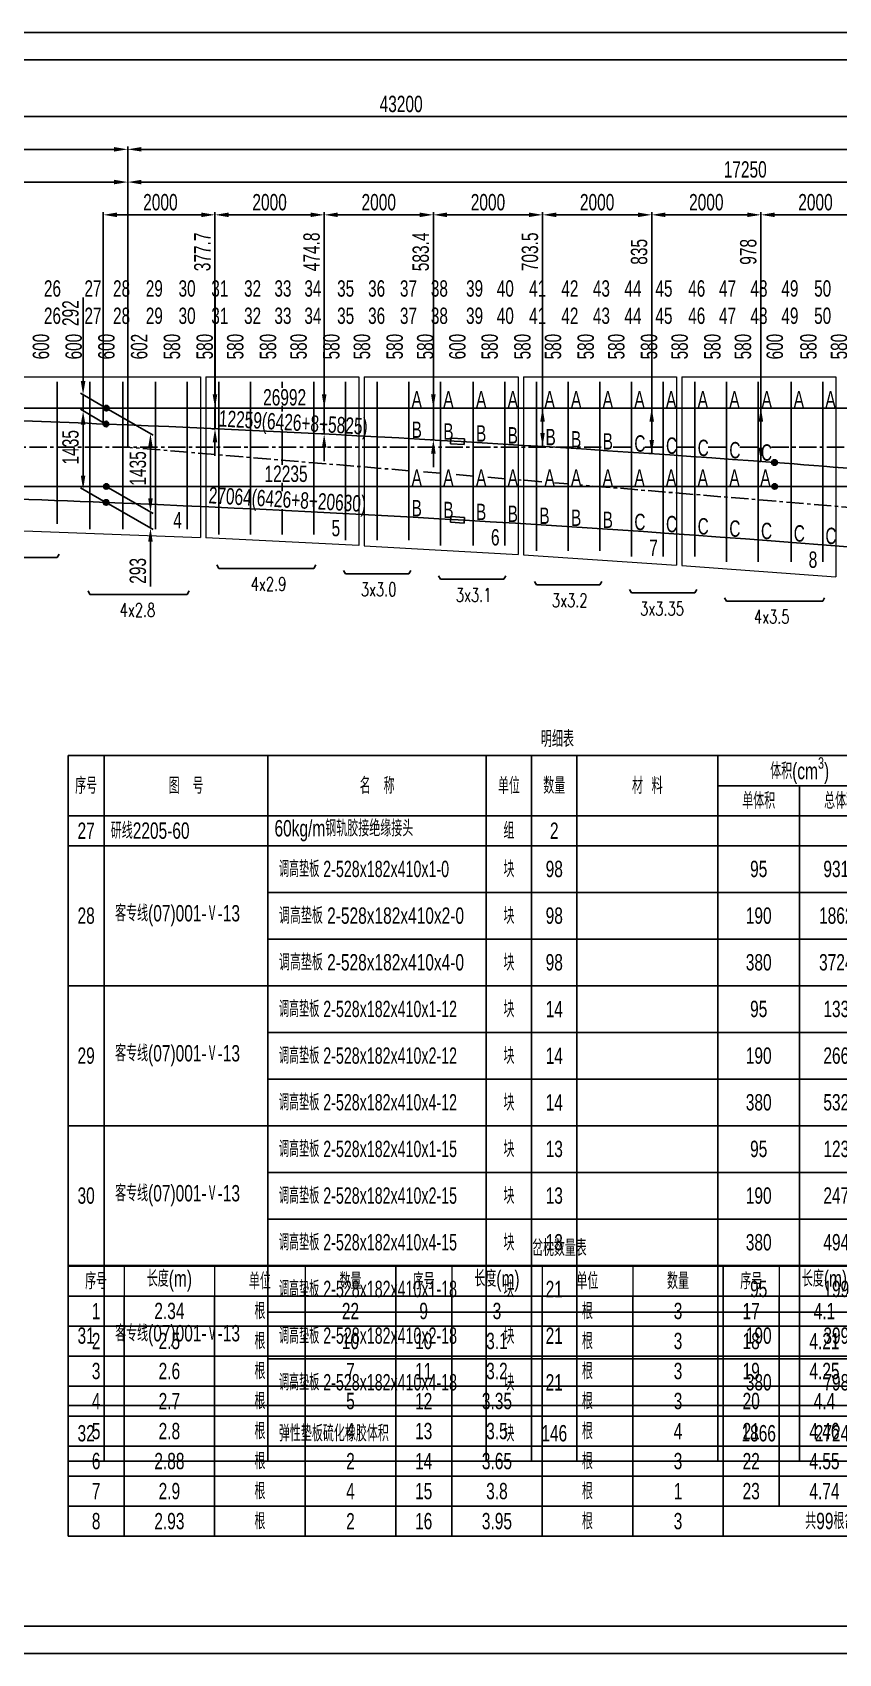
# Model space of a CAD drawing. Extents: x 445306 to 538906, y 61710 to 126616.
# Drawn here: x 467152 to 481919, y 64400 to 94100 of the extents above; entities that cross this region are included whole.
import ezdxf

# ---------------------------------------------------------------- set-up
doc = ezdxf.new("R2010")
doc.units = 0
doc.header["$LTSCALE"] = 10
doc.linetypes.add('CENTER', pattern=[50.8, 31.75, -6.35, 6.35, -6.35])
for name, color, linetype in [('1轮廓实线层', 1, 'Continuous'), ('2细线层', 4, 'Continuous'), ('3中心线层', 3, 'CENTER'), ('用户自定义1', 8, 'Continuous')]:
    doc.layers.add(name, color=color, linetype=linetype)
for name, color, linetype, lineweight in [('3', 3, 'Continuous', 0), ('标注', 1, 'Continuous', 0), ('道床板边界', 7, 'Continuous', 0)]:
    doc.layers.add(name, color=color, linetype=linetype, lineweight=lineweight)
doc.styles.add('HZ', font='SIMPLEX', dxfattribs={"width": 0.7, "bigfont": 'HZ'})
doc.styles.get("Standard").update_dxf_attribs({"font": 'fsdb_e.shx', "width": 0.707, "bigfont": 'hzdx.shx'})
doc.dimstyles.new('1-100', dxfattribs={"dimscale": 100, "dimtxt": 3, "dimasz": 2.5, "dimexe": 0.5, "dimexo": 0, "dimgap": 0.8, "dimtad": 1, "dimdec": 1, "dimdsep": 46, "dimtxsty": 'Standard', "dimcen": 2.5, "dimclrd": 130, "dimclre": 130, "dimclrt": 3, "dimadec": 0, "dimazin": 2, "dimtfac": 0.714286, "dimtdec": 1, "dimtmove": 0, "dimatfit": 3, "dimfxl": 1, "dimtzin": 0, "dimlwd": -1, "dimlwe": -1, "dimarcsym": 0})

# ---------------------------------------------------------------- blocks, each defined once
blk = doc.blocks.new('*T182')
at = {"layer": '2细线层', "color": 1, "linetype": 'ByBlock', "lineweight": -2, "transparency": 16777216}
for p, q in [((0, 0), (18000, 0)), ((0, 0), (0, -12922)), ((18000, 0), (18000, -12922)), ((0, -12922), (18000, -12922))]:
    blk.add_line(p, q, dxfattribs=at)
at = {"layer": '2细线层', "color": 0, "linetype": 'ByBlock', "lineweight": -2, "transparency": 16777216}
for p, q in [((660, 0), (660, -12922)), ((3660, 0), (3660, -12922)), ((7660, 0), (7660, -12922)), ((8490, 0), (8490, -12922)), ((9320, 0), (9320, -12922)), ((11900, 0), (11900, -12922)), ((14900, 0), (14900, -12922)), ((11900, -550), (14900, -550)), ((13400, -550), (13400, -12922)), ((0, -1100), (18000, -1100)), ((0, -1650), (18000, -1650)), ((3660, -2505), (18000, -2505)), ((3660, -3360), (18000, -3360)), ((0, -4214), (18000, -4214)), ((3660, -5069), (18000, -5069)), ((3660, -5924), (18000, -5924)), ((0, -6779), (18000, -6779)), ((3660, -7634), (18000, -7634)), ((3660, -8489), (18000, -8489)), ((0, -9343), (18000, -9343)), ((3660, -10198), (18000, -10198)), ((3660, -11053), (18000, -11053)), ((0, -11908), (18000, -11908))]:
    blk.add_line(p, q, dxfattribs=at)
at = {"layer": '2细线层', "color": 0, "transparency": 16777216, "char_height": 300}
for s, insert, width, attachment_point in [('\\A1;体积(cm{\\H0.7x;\\S3^ ;})', (13400, -275), 2998.8, 5), ('序号', (330, -550), 658.8, 5), ('图   号', (2160, -550), 3000, 5), ('名   称', (5660, -550), 4000, 5), ('单位', (8075, -550), 828.8, 5), ('数量', (8905, -550), 828.8, 5), ('材  料', (10610, -550), 2578.8, 5), ('备注', (16450, -550), 3098.8, 5), ('单体积', (12650, -825), 1498.8, 5), ('总体积', (14150, -825), 1498.8, 5), ('60kg/m钢轨胶接绝缘接头', (3780, -1375), 3760, 4), ('27', (330, -1375), 658.8, 5), ('研线2205-60', (780, -1375), 2760, 4), ('组', (8075, -1375), 828.8, 5), ('2', (8905, -1375), 828.8, 5), ('{\\W0.65;调高垫板 2-528x182x410x1-0}', (3860, -2077), 3600, 4), ('块', (8075, -2077), 828.8, 5), ('98', (8905, -2077), 828.8, 5), ('95', (12650, -2077), 1498.8, 5), ('9310', (14150, -2077), 1498.8, 5), ('备用，(92)', (16450, -2077), 3098.8, 5), ('28', (330, -2932), 658.8, 5), ('客专线(07)001-Ⅴ-13', (860, -2932), 2600, 4), ('调高垫板 2-528x182x410x2-0', (3860, -2932), 3600, 4), ('块', (8075, -2932), 828.8, 5), ('98', (8905, -2932), 828.8, 5), ('190', (12650, -2932), 1498.8, 5), ('18620', (14150, -2932), 1498.8, 5), ('备用，(92)', (16450, -2932), 3098.8, 5), ('调高垫板 2-528x182x410x4-0', (3860, -3787), 3600, 4), ('块', (8075, -3787), 828.8, 5), ('98', (8905, -3787), 828.8, 5), ('380', (12650, -3787), 1498.8, 5), ('37240', (14150, -3787), 1498.8, 5), ('(92)', (16450, -3787), 3098.8, 5), ('{\\W0.65;调高垫板 2-528x182x410x1-12}', (3860, -4642), 3600, 4), ('块', (8075, -4642), 828.8, 5), ('14', (8905, -4642), 828.8, 5), ('95', (12650, -4642), 1498.8, 5), ('1330', (14150, -4642), 1498.8, 5), ('备用', (16450, -4642), 3098.8, 5), ('29', (330, -5497), 658.8, 5), ('客专线(07)001-Ⅴ-13', (860, -5497), 2600, 4), ('{\\W0.65;调高垫板 2-528x182x410x2-12}', (3860, -5497), 3600, 4), ('块', (8075, -5497), 828.8, 5), ('190', (12650, -5497), 1498.8, 5), ('2660', (14150, -5497), 1498.8, 5), ('备用', (16450, -5497), 3098.8, 5), ('14', (8905, -5497), 828.8, 5), ('{\\W0.65;调高垫板 2-528x182x410x4-12}', (3860, -6352), 3600, 4), ('块', (8075, -6352), 828.8, 5), ('14', (8905, -6352), 828.8, 5), ('380', (12650, -6352), 1498.8, 5), ('5320', (14150, -6352), 1498.8, 5), ('{\\W0.65;调高垫板 2-528x182x410x1-15}', (3860, -7206), 3600, 4), ('块', (8075, -7206), 828.8, 5), ('13', (8905, -7206), 828.8, 5), ('95', (12650, -7206), 1498.8, 5), ('1235', (14150, -7206), 1498.8, 5), ('备用', (16450, -7206), 3098.8, 5), ('30', (330, -8061), 658.8, 5), ('客专线(07)001-Ⅴ-13', (860, -8061), 2600, 4), ('{\\W0.65;调高垫板 2-528x182x410x2-15}', (3860, -8061), 3600, 4), ('块', (8075, -8061), 828.8, 5), ('13', (8905, -8061), 828.8, 5), ('190', (12650, -8061), 1498.8, 5), ('2470', (14150, -8061), 1498.8, 5), ('备用', (16450, -8061), 3098.8, 5), ('{\\W0.65;调高垫板 2-528x182x410x4-15}', (3860, -8916), 3600, 4), ('块', (8075, -8916), 828.8, 5), ('13', (8905, -8916), 828.8, 5), ('380', (12650, -8916), 1498.8, 5), ('4940', (14150, -8916), 1498.8, 5), ('{\\W0.65;调高垫板 2-528x182x410x1-18}', (3860, -9771), 3600, 4), ('块', (8075, -9771), 828.8, 5), ('21', (8905, -9771), 828.8, 5), ('95', (12650, -9771), 1498.8, 5), ('1995', (14150, -9771), 1498.8, 5), ('备用', (16450, -9771), 3098.8, 5), ('31', (330, -10626), 658.8, 5), ('客专线(07)001-Ⅴ-13', (860, -10626), 2600, 4), ('{\\W0.65;调高垫板 2-528x182x410x2-18}', (3860, -10626), 3600, 4), ('块', (8075, -10626), 828.8, 5), ('21', (8905, -10626), 828.8, 5), ('190', (12650, -10626), 1498.8, 5), ('3990', (14150, -10626), 1498.8, 5), ('备用', (16450, -10626), 3098.8, 5), ('{\\W0.65;调高垫板 2-528x182x410x4-18}', (3860, -11481), 3600, 4), ('块', (8075, -11481), 828.8, 5), ('21', (8905, -11481), 828.8, 5), ('380', (12650, -11481), 1498.8, 5), ('7980', (14150, -11481), 1498.8, 5), ('\\A1;(140块，体积为261240cm{\\H0.7x;\\S3^ ;})', (16450, -12415), 3099.78, 5), ('32', (330, -12415), 658.8, 5), ('弹性垫板硫化橡胶体积', (3860, -12415), 3600, 4), ('块', (8075, -12415), 828.8, 5), ('146', (8905, -12415), 828.8, 5), ('1866', (12650, -12415), 1498.8, 5), ('272436', (14150, -12415), 1498.8, 5)]:
    blk.add_mtext(s, dxfattribs=dict(at, insert=insert, width=width, attachment_point=attachment_point))
blk = doc.blocks.new('*D39')
at = {"color": 130, "transparency": 16777216}
for p, q in [((319567, 86925), (319101, 87195)), ((319151, 86916), (319151, 85980)), ((319568, 85489), (319101, 85759))]:
    blk.add_line(p, q, dxfattribs=at)
for points in [[(319109, 86916), (319192, 86916), (319151, 87166)], [(319109, 85980), (319192, 85980), (319151, 85730)]]:
    blk.add_solid(points, dxfattribs=at)
at = {"layer": 'Defpoints', "color": 0, "transparency": 16777216}
for p in [(319567, 86925), (319151, 85730), (319568, 85489)]:
    blk.add_point(p, dxfattribs=at)
at = {"color": 3, "transparency": 16777216, "insert": (318921, 86500), "char_height": 300, "attachment_point": 5, "rotation": 90}
blk.add_mtext('1435', dxfattribs=at)
blk = doc.blocks.new('*D40')
at = {"color": 130, "transparency": 16777216}
for p, q in [((319573, 87218), (320435, 86720)), ((320385, 86499), (320385, 85563)), ((319572, 85782), (320435, 85284))]:
    blk.add_line(p, q, dxfattribs=at)
for points in [[(320343, 86499), (320426, 86499), (320385, 86749)], [(320343, 85563), (320426, 85563), (320385, 85313)]]:
    blk.add_solid(points, dxfattribs=at)
at = {"layer": 'Defpoints', "color": 0, "transparency": 16777216}
for p in [(319573, 87218), (319572, 85782), (320385, 85313)]:
    blk.add_point(p, dxfattribs=at)
at = {"color": 3, "transparency": 16777216, "insert": (320155, 86112), "char_height": 300, "attachment_point": 5, "rotation": 90}
blk.add_mtext('1435', dxfattribs=at)
blk = doc.blocks.new('*D41')
at = {"color": 130, "transparency": 16777216}
for p, q in [((319572, 85782), (320435, 85284)), ((320385, 85563), (320385, 85813)), ((319572, 85489), (320435, 84991)), ((320385, 85313), (320385, 85020)), ((320385, 84770), (320385, 83951))]:
    blk.add_line(p, q, dxfattribs=at)
for points in [[(320343, 85563), (320426, 85563), (320385, 85313)], [(320343, 84770), (320426, 84770), (320385, 85020)]]:
    blk.add_solid(points, dxfattribs=at)
at = {"layer": 'Defpoints', "color": 0, "transparency": 16777216}
for p in [(319572, 85782), (319572, 85489), (320385, 85020)]:
    blk.add_point(p, dxfattribs=at)
at = {"color": 3, "transparency": 16777216, "insert": (320155, 84235), "char_height": 300, "attachment_point": 5, "rotation": 90}
blk.add_mtext('293', dxfattribs=at)
blk = doc.blocks.new('焊接接头')
h = blk.add_hatch()
h.set_pattern_fill('ANGLE', color=256)
h.set_pattern_definition([(0, (-4248.9575, -22817.5), (0, 6.985), [5.08, -1.905]), (90, (-4248.9575, -22817.5), (-6.985, 4e-16), [5.08, -1.905])])
h.paths.add_polyline_path([(50, 0, 1), (-50, 0, 1)])
at = {"layer": '2细线层'}
h = blk.add_hatch(color=256, dxfattribs=at)
h.dxf.hatch_style = 1
h.paths.add_polyline_path([(50, 0, 1), (-50, 0, 1)])
at = {"layer": '2细线层', "ltscale": 10}
blk.add_circle((0, 0), 50, dxfattribs=at)
blk = doc.blocks.new('5m道岔板')
at = {"layer": '道床板边界'}
for p, q in [((13250, 570), (17922, 570)), ((17922, 570), (17922, -2373)), ((18022, 570), (20822, 570)), ((18022, 570), (18022, -2377)), ((20822, 570), (20822, -2516)), ((20922, 570), (20922, -2521)), ((20922, 570), (23742, 570)), ((23742, 570), (23742, -2684)), ((23842, 570), (23842, -2691)), ((23842, 570), (26642, 570)), ((26642, 570), (26642, -2876)), ((26742, 570), (29562, 570)), ((26742, 570), (26742, -2883)), ((29562, 570), (29562, -3094)), ((13250, -2193), (17922, -2373)), ((20822, -2516), (18022, -2377)), ((20922, -2521), (23742, -2684)), ((23842, -2691), (26642, -2876)), ((26742, -2883), (29562, -3094))]:
    blk.add_line(p, q, dxfattribs=at)
blk = doc.blocks.new('*D71')
at = {"layer": '2细线层', "color": 130, "ltscale": 10, "transparency": 16777216}
for p, q in [((319521, 89393), (319521, 90808)), ((319771, 90758), (321317, 90758)), ((321567, 90758), (321567, 90808))]:
    blk.add_line(p, q, dxfattribs=at)
for points in [[(319771, 90800), (319771, 90717), (319521, 90758)], [(321317, 90800), (321317, 90717), (321567, 90758)]]:
    blk.add_solid(points, dxfattribs=at)
at = {"layer": 'Defpoints', "color": 0, "ltscale": 10, "transparency": 16777216}
for p in [(321567, 90758), (321567, 90758), (319521, 89393)]:
    blk.add_point(p, dxfattribs=at)
at = {"layer": '2细线层', "color": 3, "ltscale": 10, "transparency": 16777216, "insert": (320567, 90988), "char_height": 300, "attachment_point": 5}
blk.add_mtext('2000', dxfattribs=at)
blk = doc.blocks.new('*D72')
at = {"layer": '2细线层', "color": 130, "ltscale": 10, "transparency": 16777216}
for p, q in [((321567, 89141), (321567, 90808)), ((321817, 90758), (323317, 90758)), ((323567, 89678), (323567, 90808))]:
    blk.add_line(p, q, dxfattribs=at)
for points in [[(321817, 90800), (321817, 90717), (321567, 90758)], [(323317, 90800), (323317, 90717), (323567, 90758)]]:
    blk.add_solid(points, dxfattribs=at)
at = {"layer": 'Defpoints', "color": 0, "ltscale": 10, "transparency": 16777216}
for p in [(323567, 90758), (323567, 89678), (321567, 89141)]:
    blk.add_point(p, dxfattribs=at)
at = {"layer": '2细线层', "color": 3, "ltscale": 10, "transparency": 16777216, "insert": (322567, 90988), "char_height": 300, "attachment_point": 5}
blk.add_mtext('2000', dxfattribs=at)
blk = doc.blocks.new('*D73')
at = {"layer": '2细线层', "color": 130, "ltscale": 10, "transparency": 16777216}
for p, q in [((323567, 89141), (323567, 90808)), ((323817, 90758), (325317, 90758)), ((325567, 89682), (325567, 90808))]:
    blk.add_line(p, q, dxfattribs=at)
for points in [[(323817, 90800), (323817, 90717), (323567, 90758)], [(325317, 90800), (325317, 90717), (325567, 90758)]]:
    blk.add_solid(points, dxfattribs=at)
at = {"layer": 'Defpoints', "color": 0, "ltscale": 10, "transparency": 16777216}
for p in [(325567, 90758), (325567, 89682), (323567, 89141)]:
    blk.add_point(p, dxfattribs=at)
at = {"layer": '2细线层', "color": 3, "ltscale": 10, "transparency": 16777216, "insert": (324567, 90988), "char_height": 300, "attachment_point": 5}
blk.add_mtext('2000', dxfattribs=at)
blk = doc.blocks.new('*D74')
at = {"layer": '2细线层', "color": 130, "ltscale": 10, "transparency": 16777216}
for p, q in [((325567, 89141), (325567, 90808)), ((325817, 90758), (327317, 90758)), ((327567, 89678), (327567, 90808))]:
    blk.add_line(p, q, dxfattribs=at)
for points in [[(325817, 90800), (325817, 90717), (325567, 90758)], [(327317, 90800), (327317, 90717), (327567, 90758)]]:
    blk.add_solid(points, dxfattribs=at)
at = {"layer": 'Defpoints', "color": 0, "ltscale": 10, "transparency": 16777216}
for p in [(327567, 90758), (327567, 89678), (325567, 89141)]:
    blk.add_point(p, dxfattribs=at)
at = {"layer": '2细线层', "color": 3, "ltscale": 10, "transparency": 16777216, "insert": (326567, 90988), "char_height": 300, "attachment_point": 5}
blk.add_mtext('2000', dxfattribs=at)
blk = doc.blocks.new('*D79')
at = {"layer": '2细线层', "color": 130, "ltscale": 10, "transparency": 16777216}
for p, q in [((319969, 86500), (319969, 91408)), ((320219, 91358), (336969, 91358)), ((337219, 85783), (337219, 91408))]:
    blk.add_line(p, q, dxfattribs=at)
for points in [[(320219, 91400), (320219, 91317), (319969, 91358)], [(336969, 91400), (336969, 91317), (337219, 91358)]]:
    blk.add_solid(points, dxfattribs=at)
at = {"layer": 'Defpoints', "color": 0, "ltscale": 10, "transparency": 16777216}
for p in [(337219, 91358), (319969, 86500), (337219, 85783)]:
    blk.add_point(p, dxfattribs=at)
at = {"layer": '2细线层', "color": 3, "ltscale": 10, "transparency": 16777216, "insert": (331280, 91588), "char_height": 300, "attachment_point": 5}
blk.add_mtext('17250', dxfattribs=at)
blk = doc.blocks.new('*D81')
at = {"layer": '2细线层', "color": 130, "ltscale": 10, "transparency": 16777216}
for p, q in [((303377, 87218), (303377, 92608)), ((303627, 92558), (346327, 92558)), ((346577, 87218), (346577, 92608))]:
    blk.add_line(p, q, dxfattribs=at)
for points in [[(303627, 92600), (303627, 92517), (303377, 92558)], [(346327, 92600), (346327, 92517), (346577, 92558)]]:
    blk.add_solid(points, dxfattribs=at)
at = {"layer": 'Defpoints', "color": 0, "ltscale": 10, "transparency": 16777216}
for p in [(346577, 92558), (303377, 87218), (346577, 87218)]:
    blk.add_point(p, dxfattribs=at)
at = {"layer": '2细线层', "color": 3, "ltscale": 10, "transparency": 16777216, "insert": (324977, 92788), "char_height": 300, "attachment_point": 5}
blk.add_mtext('43200', dxfattribs=at)
blk = doc.blocks.new('*D82')
at = {"color": 130, "transparency": 16777216}
for p, q in [((303377, 87218), (303377, 92008)), ((303627, 91958), (319719, 91958)), ((319969, 86500), (319969, 92008))]:
    blk.add_line(p, q, dxfattribs=at)
for points in [[(303627, 92000), (303627, 91917), (303377, 91958)], [(319719, 92000), (319719, 91917), (319969, 91958)]]:
    blk.add_solid(points, dxfattribs=at)
at = {"layer": 'Defpoints', "color": 0, "transparency": 16777216}
for p in [(319969, 91958), (303377, 87218), (319969, 86500)]:
    blk.add_point(p, dxfattribs=at)
at = {"color": 3, "transparency": 16777216, "insert": (314359, 92188), "char_height": 300, "attachment_point": 5}
blk.add_mtext('16592', dxfattribs=at)
blk = doc.blocks.new('*D83')
at = {"color": 130, "transparency": 16777216}
for p, q in [((319969, 86500), (319969, 92008)), ((320219, 91958), (346327, 91958)), ((346577, 87218), (346577, 92008))]:
    blk.add_line(p, q, dxfattribs=at)
for points in [[(320219, 92000), (320219, 91917), (319969, 91958)], [(346327, 92000), (346327, 91917), (346577, 91958)]]:
    blk.add_solid(points, dxfattribs=at)
at = {"layer": 'Defpoints', "color": 0, "transparency": 16777216}
for p in [(346577, 91958), (346577, 87218), (319969, 86500)]:
    blk.add_point(p, dxfattribs=at)
at = {"color": 3, "transparency": 16777216, "insert": (335959, 92188), "char_height": 300, "attachment_point": 5}
blk.add_mtext('26608', dxfattribs=at)
blk = doc.blocks.new('*D84')
at = {"color": 130, "transparency": 16777216}
for p, q in [((305932, 87218), (305932, 91408)), ((306182, 91358), (319719, 91358)), ((319969, 86500), (319969, 91408))]:
    blk.add_line(p, q, dxfattribs=at)
for points in [[(306182, 91400), (306182, 91317), (305932, 91358)], [(319719, 91400), (319719, 91317), (319969, 91358)]]:
    blk.add_solid(points, dxfattribs=at)
at = {"layer": 'Defpoints', "color": 0, "transparency": 16777216}
for p in [(319969, 91358), (305932, 87218), (319969, 86500)]:
    blk.add_point(p, dxfattribs=at)
at = {"color": 3, "transparency": 16777216, "insert": (315635, 91588), "char_height": 300, "attachment_point": 5}
blk.add_mtext('14037', dxfattribs=at)
blk = doc.blocks.new('*D88')
at = {"color": 130, "transparency": 16777216}
for p, q in [((319151, 87711), (319151, 89242)), ((319573, 87218), (319101, 87490)), ((319151, 87166), (319151, 87461)), ((319567, 86925), (319101, 87195)), ((319151, 86916), (319151, 86666))]:
    blk.add_line(p, q, dxfattribs=at)
for points in [[(319109, 87711), (319192, 87711), (319151, 87461)], [(319109, 86916), (319192, 86916), (319151, 87166)]]:
    blk.add_solid(points, dxfattribs=at)
at = {"layer": 'Defpoints', "color": 0, "transparency": 16777216}
for p in [(319151, 87166), (319573, 87218), (319567, 86925)]:
    blk.add_point(p, dxfattribs=at)
at = {"color": 3, "transparency": 16777216, "insert": (318921, 88957), "char_height": 300, "attachment_point": 5, "rotation": 90}
blk.add_mtext('292', dxfattribs=at)
blk = doc.blocks.new('*D90')
at = {"layer": '2细线层', "color": 130, "transparency": 16777216}
for p, q in [((327567, 89678), (327567, 90808)), ((327817, 90758), (329317, 90758)), ((329567, 89565), (329567, 90808))]:
    blk.add_line(p, q, dxfattribs=at)
for points in [[(327817, 90800), (327817, 90717), (327567, 90758)], [(329317, 90800), (329317, 90717), (329567, 90758)]]:
    blk.add_solid(points, dxfattribs=at)
at = {"layer": 'Defpoints', "color": 0, "transparency": 16777216}
for p in [(329567, 90758), (327567, 89678), (329567, 89565)]:
    blk.add_point(p, dxfattribs=at)
at = {"layer": '2细线层', "color": 3, "transparency": 16777216, "insert": (328567, 90988), "char_height": 300, "attachment_point": 5}
blk.add_mtext('2000', dxfattribs=at)
blk = doc.blocks.new('*D91')
at = {"layer": '2细线层', "color": 130, "transparency": 16777216}
for p, q in [((329567, 89565), (329567, 90808)), ((329817, 90758), (331317, 90758)), ((331567, 89565), (331567, 90808))]:
    blk.add_line(p, q, dxfattribs=at)
for points in [[(329817, 90800), (329817, 90717), (329567, 90758)], [(331317, 90800), (331317, 90717), (331567, 90758)]]:
    blk.add_solid(points, dxfattribs=at)
at = {"layer": 'Defpoints', "color": 0, "transparency": 16777216}
for p in [(331567, 90758), (329567, 89565), (331567, 89565)]:
    blk.add_point(p, dxfattribs=at)
at = {"layer": '2细线层', "color": 3, "transparency": 16777216, "insert": (330567, 90988), "char_height": 300, "attachment_point": 5}
blk.add_mtext('2000', dxfattribs=at)
blk = doc.blocks.new('*D92')
at = {"layer": '2细线层', "color": 130, "transparency": 16777216}
for p, q in [((331567, 89565), (331567, 90808)), ((331817, 90758), (333317, 90758)), ((333567, 89476), (333567, 90808))]:
    blk.add_line(p, q, dxfattribs=at)
for points in [[(331817, 90800), (331817, 90717), (331567, 90758)], [(333317, 90800), (333317, 90717), (333567, 90758)]]:
    blk.add_solid(points, dxfattribs=at)
at = {"layer": 'Defpoints', "color": 0, "transparency": 16777216}
for p in [(333567, 90758), (331567, 89565), (333567, 89476)]:
    blk.add_point(p, dxfattribs=at)
at = {"layer": '2细线层', "color": 3, "transparency": 16777216, "insert": (332567, 90988), "char_height": 300, "attachment_point": 5}
blk.add_mtext('2000', dxfattribs=at)
blk = doc.blocks.new('*D95')
at = {"layer": '2细线层', "color": 130, "ltscale": 10, "transparency": 16777216}
for p, q in [((321567, 87468), (321567, 90478)), ((321567, 87218), (321517, 87218)), ((321567, 86840), (321567, 87218)), ((321567, 86840), (321517, 86840)), ((321567, 86590), (321567, 86340))]:
    blk.add_line(p, q, dxfattribs=at)
for points in [[(321525, 87468), (321609, 87468), (321567, 87218)], [(321525, 86590), (321609, 86590), (321567, 86840)]]:
    blk.add_solid(points, dxfattribs=at)
at = {"layer": 'Defpoints', "color": 0, "ltscale": 10, "transparency": 16777216}
for p in [(321567, 87218), (321567, 87218), (321567, 86840)]:
    blk.add_point(p, dxfattribs=at)
at = {"layer": '2细线层', "color": 3, "ltscale": 10, "transparency": 16777216, "insert": (321337, 90080), "char_height": 300, "attachment_point": 5, "rotation": 90}
blk.add_mtext('377.7', dxfattribs=at)
blk = doc.blocks.new('*D96')
at = {"layer": '2细线层', "color": 130, "ltscale": 10, "transparency": 16777216}
for p, q in [((323567, 87468), (323567, 90478)), ((323567, 87218), (323517, 87218)), ((323567, 86743), (323567, 87218)), ((323567, 86743), (323517, 86743)), ((323567, 86493), (323567, 86243))]:
    blk.add_line(p, q, dxfattribs=at)
for points in [[(323525, 87468), (323609, 87468), (323567, 87218)], [(323525, 86493), (323609, 86493), (323567, 86743)]]:
    blk.add_solid(points, dxfattribs=at)
at = {"layer": 'Defpoints', "color": 0, "ltscale": 10, "transparency": 16777216}
for p in [(323567, 87218), (323567, 87218), (323567, 86743)]:
    blk.add_point(p, dxfattribs=at)
at = {"layer": '2细线层', "color": 3, "ltscale": 10, "transparency": 16777216, "insert": (323337, 90080), "char_height": 300, "attachment_point": 5, "rotation": 90}
blk.add_mtext('474.8', dxfattribs=at)
blk = doc.blocks.new('*D97')
at = {"layer": '2细线层', "color": 130, "ltscale": 10, "transparency": 16777216}
for p, q in [((327567, 87218), (327567, 90478)), ((327567, 87218), (327517, 87218)), ((327567, 86764), (327567, 86968)), ((327567, 86514), (327517, 86514))]:
    blk.add_line(p, q, dxfattribs=at)
for points in [[(327525, 86968), (327609, 86968), (327567, 87218)], [(327525, 86764), (327609, 86764), (327567, 86514)]]:
    blk.add_solid(points, dxfattribs=at)
at = {"layer": 'Defpoints', "color": 0, "ltscale": 10, "transparency": 16777216}
for p in [(327567, 87218), (327567, 87218), (327567, 86514)]:
    blk.add_point(p, dxfattribs=at)
at = {"layer": '2细线层', "color": 3, "ltscale": 10, "transparency": 16777216, "insert": (327337, 90080), "char_height": 300, "attachment_point": 5, "rotation": 90}
blk.add_mtext('703.5', dxfattribs=at)
blk = doc.blocks.new('*D98')
at = {"layer": '2细线层', "color": 130, "ltscale": 10, "transparency": 16777216}
for p, q in [((329567, 87218), (329567, 90365)), ((329567, 87218), (329517, 87218)), ((329567, 86633), (329567, 86968)), ((329567, 86383), (329517, 86383))]:
    blk.add_line(p, q, dxfattribs=at)
for points in [[(329525, 86968), (329609, 86968), (329567, 87218)], [(329525, 86633), (329609, 86633), (329567, 86383)]]:
    blk.add_solid(points, dxfattribs=at)
at = {"layer": 'Defpoints', "color": 0, "ltscale": 10, "transparency": 16777216}
for p in [(329567, 87218), (329567, 87218), (329567, 86383)]:
    blk.add_point(p, dxfattribs=at)
at = {"layer": '2细线层', "color": 3, "ltscale": 10, "transparency": 16777216, "insert": (329337, 90080), "char_height": 300, "attachment_point": 5, "rotation": 90}
blk.add_mtext('835', dxfattribs=at)
blk = doc.blocks.new('*D99')
at = {"layer": '2细线层', "color": 130, "ltscale": 10, "transparency": 16777216}
for p, q in [((331567, 87217), (331567, 90365)), ((331567, 87217), (331517, 87217)), ((331567, 86490), (331567, 86967)), ((331567, 86240), (331517, 86240))]:
    blk.add_line(p, q, dxfattribs=at)
for points in [[(331525, 86967), (331609, 86967), (331567, 87217)], [(331525, 86490), (331609, 86490), (331567, 86240)]]:
    blk.add_solid(points, dxfattribs=at)
at = {"layer": 'Defpoints', "color": 0, "ltscale": 10, "transparency": 16777216}
for p in [(331567, 87217), (331567, 87217), (331567, 86240)]:
    blk.add_point(p, dxfattribs=at)
at = {"layer": '2细线层', "color": 3, "ltscale": 10, "transparency": 16777216, "insert": (331337, 90080), "char_height": 300, "attachment_point": 5, "rotation": 90}
blk.add_mtext('978', dxfattribs=at)
blk = doc.blocks.new('*D102')
at = {"layer": '2细线层', "color": 130, "ltscale": 10, "transparency": 16777216}
for p, q in [((325567, 87468), (325567, 90482)), ((325567, 87218), (325517, 87218)), ((325567, 86634), (325567, 87218)), ((325567, 86634), (325517, 86634)), ((325567, 86384), (325567, 86134))]:
    blk.add_line(p, q, dxfattribs=at)
for points in [[(325525, 87468), (325609, 87468), (325567, 87218)], [(325525, 86384), (325609, 86384), (325567, 86634)]]:
    blk.add_solid(points, dxfattribs=at)
at = {"layer": 'Defpoints', "color": 0, "ltscale": 10, "transparency": 16777216}
for p in [(325567, 87218), (325567, 87218), (325567, 86634)]:
    blk.add_point(p, dxfattribs=at)
at = {"layer": '2细线层', "color": 3, "ltscale": 10, "transparency": 16777216, "insert": (325337, 90080), "char_height": 300, "attachment_point": 5, "rotation": 90, "bg_fill": 3, "box_fill_scale": 1.1, "bg_fill_color": 9, "bg_fill_true_color": 13158600, "bg_fill_transparency": 0}
blk.add_mtext('583.4', dxfattribs=at)
blk = doc.blocks.new('*T187')
at = {"color": 1, "linetype": 'ByBlock', "lineweight": -2, "transparency": 16777216}
for p, q in [((0, 0), (6000, 0)), ((0, 0), (0, -4950)), ((6000, 0), (6000, -4950)), ((0, -4950), (6000, -4950))]:
    blk.add_line(p, q, dxfattribs=at)
at = {"color": 0, "linetype": 'ByBlock', "lineweight": -2, "transparency": 16777216}
for p, q in [((0, -550), (6000, -550)), ((1025, -550), (1025, -4950)), ((2683, -550), (2683, -4950)), ((4342, -550), (4342, -4950)), ((0, -1100), (6000, -1100)), ((0, -1650), (6000, -1650)), ((0, -2200), (6000, -2200)), ((0, -2750), (6000, -2750)), ((0, -3300), (6000, -3300)), ((0, -3850), (6000, -3850)), ((0, -4400), (6000, -4400))]:
    blk.add_line(p, q, dxfattribs=at)
at = {"layer": 'Defpoints', "color": 8, "linetype": 'ByBlock', "lineweight": 0, "transparency": 16777216}
for p, q in [((1025, 0), (1025, -550)), ((2683, 0), (2683, -550)), ((4342, 0), (4342, -550))]:
    blk.add_line(p, q, dxfattribs=at)
at = {"color": 0, "transparency": 16777216, "char_height": 300, "attachment_point": 5}
for s, insert, width in [('序号', (512, -275), 1023.8), ('长度(m)', (1854, -275), 1657.13), ('单位', (3512, -275), 1657.13), ('数量', (5171, -275), 1657.13), ('1', (512, -825), 1023.8), ('2.34', (1854, -825), 1258.33), ('根', (3512, -825), 1657.13), ('22', (5171, -825), 1657.13), ('2', (512, -1375), 1023.8), ('2.5', (1854, -1375), 1258.33), ('根', (3512, -1375), 1657.13), ('10', (5171, -1375), 1657.13), ('3', (512, -1925), 1023.8), ('2.6', (1854, -1925), 1258.33), ('根', (3512, -1925), 1657.13), ('7', (5171, -1925), 1657.13), ('4', (512, -2475), 1023.8), ('2.7', (1854, -2475), 1258.33), ('根', (3512, -2475), 1657.13), ('5', (5171, -2475), 1657.13), ('5', (512, -3025), 1023.8), ('2.8', (1854, -3025), 1258.33), ('根', (3512, -3025), 1657.13), ('4', (5171, -3025), 1657.13), ('6', (512, -3575), 1023.8), ('2.88', (1854, -3575), 1258.33), ('根', (3512, -3575), 1657.13), ('2', (5171, -3575), 1657.13), ('7', (512, -4125), 1023.8), ('2.9', (1854, -4125), 1258.33), ('根', (3512, -4125), 1657.13), ('4', (5171, -4125), 1657.13), ('8', (512, -4675), 1023.8), ('2.93', (1854, -4675), 1258.33), ('根', (3512, -4675), 1657.13), ('2', (5171, -4675), 1657.13)]:
    blk.add_mtext(s, dxfattribs=dict(at, insert=insert, width=width))
blk = doc.blocks.new('*T188')
at = {"color": 1, "linetype": 'ByBlock', "lineweight": -2, "transparency": 16777216}
for p, q in [((0, 0), (6000, 0)), ((0, 0), (0, -4950)), ((6000, 0), (6000, -4950)), ((0, -4950), (6000, -4950))]:
    blk.add_line(p, q, dxfattribs=at)
at = {"color": 0, "linetype": 'ByBlock', "lineweight": -2, "transparency": 16777216}
for p, q in [((0, -550), (6000, -550)), ((1025, -550), (1025, -4950)), ((2683, -550), (2683, -4950)), ((4342, -550), (4342, -4950)), ((0, -1100), (6000, -1100)), ((0, -1650), (6000, -1650)), ((0, -2200), (6000, -2200)), ((0, -2750), (6000, -2750)), ((0, -3300), (6000, -3300)), ((0, -3850), (6000, -3850)), ((0, -4400), (6000, -4400))]:
    blk.add_line(p, q, dxfattribs=at)
at = {"layer": 'Defpoints', "color": 8, "linetype": 'ByBlock', "lineweight": 0, "transparency": 16777216}
for p, q in [((1025, 0), (1025, -550)), ((2683, 0), (2683, -550)), ((4342, 0), (4342, -550))]:
    blk.add_line(p, q, dxfattribs=at)
at = {"color": 0, "transparency": 16777216, "char_height": 300, "attachment_point": 5}
for s, insert, width in [('序号', (512, -275), 1023.8), ('长度(m)', (1854, -275), 1657.13), ('单位', (3512, -275), 1657.13), ('数量', (5171, -275), 1657.13), ('9', (512, -825), 1023.8), ('3', (1854, -825), 1258.33), ('根', (3512, -825), 1657.13), ('3', (5171, -825), 1657.13), ('10', (512, -1375), 1023.8), ('3.1', (1854, -1375), 1258.33), ('根', (3512, -1375), 1657.13), ('3', (5171, -1375), 1657.13), ('11', (512, -1925), 1023.8), ('3.2', (1854, -1925), 1258.33), ('根', (3512, -1925), 1657.13), ('3', (5171, -1925), 1657.13), ('12', (512, -2475), 1023.8), ('3.35', (1854, -2475), 1258.33), ('根', (3512, -2475), 1657.13), ('3', (5171, -2475), 1657.13), ('13', (512, -3025), 1023.8), ('3.5', (1854, -3025), 1258.33), ('根', (3512, -3025), 1657.13), ('4', (5171, -3025), 1657.13), ('14', (512, -3575), 1023.8), ('3.65', (1854, -3575), 1258.33), ('根', (3512, -3575), 1657.13), ('3', (5171, -3575), 1657.13), ('15', (512, -4125), 1023.8), ('3.8', (1854, -4125), 1258.33), ('根', (3512, -4125), 1657.13), ('1', (5171, -4125), 1657.13), ('16', (512, -4675), 1023.8), ('3.95', (1854, -4675), 1258.33), ('根', (3512, -4675), 1657.13), ('3', (5171, -4675), 1657.13)]:
    blk.add_mtext(s, dxfattribs=dict(at, insert=insert, width=width))
blk = doc.blocks.new('*T189')
at = {"color": 1, "linetype": 'ByBlock', "lineweight": -2, "transparency": 16777216}
for p, q in [((0, 0), (6000, 0)), ((0, 0), (0, -4950)), ((6000, 0), (6000, -4950)), ((0, -4950), (6000, -4950))]:
    blk.add_line(p, q, dxfattribs=at)
at = {"color": 0, "linetype": 'ByBlock', "lineweight": -2, "transparency": 16777216}
for p, q in [((0, -550), (6000, -550)), ((1025, -550), (1025, -4400)), ((2683, -550), (2683, -4400)), ((4342, -550), (4342, -4400)), ((0, -1100), (6000, -1100)), ((0, -1650), (6000, -1650)), ((0, -2200), (6000, -2200)), ((0, -2750), (6000, -2750)), ((0, -3300), (6000, -3300)), ((0, -3850), (6000, -3850)), ((0, -4400), (6000, -4400))]:
    blk.add_line(p, q, dxfattribs=at)
at = {"layer": 'Defpoints', "color": 8, "linetype": 'ByBlock', "lineweight": 0, "transparency": 16777216}
for p, q in [((1025, 0), (1025, -550)), ((2683, 0), (2683, -550)), ((4342, 0), (4342, -550))]:
    blk.add_line(p, q, dxfattribs=at)
at = {"color": 0, "transparency": 16777216, "char_height": 300, "attachment_point": 5}
for s, insert, width in [('序号', (512, -275), 1023.8), ('长度(m)', (1854, -275), 1657.13), ('单位', (3512, -275), 1657.13), ('数量', (5171, -275), 1657.13), ('17', (512, -825), 1023.8), ('4.1', (1854, -825), 1258.33), ('根', (3512, -825), 1657.13), ('1', (5171, -825), 1657.13), ('18', (512, -1375), 1023.8), ('4.21', (1854, -1375), 1258.33), ('根', (3512, -1375), 1657.13), ('2', (5171, -1375), 1657.13), ('19', (512, -1925), 1023.8), ('4.25', (1854, -1925), 1258.33), ('根', (3512, -1925), 1657.13), ('4', (5171, -1925), 1657.13), ('20', (512, -2475), 1023.8), ('4.4', (1854, -2475), 1258.33), ('根', (3512, -2475), 1657.13), ('3', (5171, -2475), 1657.13), ('21', (512, -3025), 1023.8), ('4.46', (1854, -3025), 1258.33), ('根', (3512, -3025), 1657.13), ('2', (5171, -3025), 1657.13), ('22', (512, -3575), 1023.8), ('4.55', (1854, -3575), 1258.33), ('根', (3512, -3575), 1657.13), ('4', (5171, -3575), 1657.13), ('23', (512, -4125), 1023.8), ('4.74', (1854, -4125), 1258.33), ('根', (3512, -4125), 1657.13), ('4', (5171, -4125), 1657.13), ('共99根岔枕，展延长309.95米', (3000, -4675), 5998.8)]:
    blk.add_mtext(s, dxfattribs=dict(at, insert=insert, width=width))

msp = doc.modelspace()

# ---------------------------------------------------------------- linework, layer by layer
for p, q in [((445306.33, 94100), (506700.93, 94100)), ((468510.33, 87217.5), (495502.33, 87217.5)), ((474817.4, 86667.54), (474811.37, 86564.02)), ((474811.37, 86564.02), (475059.36, 86549.54)), ((474817.4, 86667.54), (475065.39, 86653.06)), ((475065.39, 86653.06), (475059.36, 86549.54)), ((468509.33, 85782.5), (480744.33, 85782.5)), ((474817.41, 85230.05), (474811.38, 85126.53)), ((474811.38, 85126.53), (475059.37, 85112.05)), ((474817.41, 85230.05), (475065.4, 85215.57)), ((475065.4, 85215.57), (475059.37, 85112.05)), ((467606.33, 84480.87), (465206.33, 84480.87)), ((467606.33, 84480.87), (467642.55, 84543.62)), ((470568.33, 84280.87), (470532.1, 84343.62)), ((472308.33, 84280.87), (470568.33, 84280.87)), ((472308.33, 84280.87), (472344.55, 84343.62)), ((472888.33, 84180.87), (472852.1, 84243.62)), ((474048.33, 84180.87), (472888.33, 84180.87)), ((474048.33, 84180.87), (474084.55, 84243.62)), ((474628.33, 84080.87), (474592.1, 84143.62)), ((475788.33, 84080.87), (474628.33, 84080.87)), ((475788.33, 84080.87), (475824.55, 84143.62)), ((468206.33, 83805.53), (468170.1, 83868.28)), ((469988.33, 83805.53), (468206.33, 83805.53)), ((469988.33, 83805.53), (470024.55, 83868.28)), ((476388.33, 83980.87), (476352.1, 84043.62)), ((477548.33, 83980.87), (476388.33, 83980.87)), ((477548.33, 83980.87), (477584.55, 84043.62)), ((478128.33, 83830.87), (478092.1, 83893.62)), ((479288.33, 83830.87), (478128.33, 83830.87)), ((479288.33, 83830.87), (479324.55, 83893.62)), ((479868.33, 83680.87), (479832.1, 83743.62)), ((481628.33, 83680.87), (479868.33, 83680.87)), ((481628.33, 83680.87), (481664.55, 83743.62)), ((445306.33, 64400), (506700.93, 64400))]:
    msp.add_line(p, q)
msp.add_circle((480745.64, 86220.91), 4)
for radius, start, end in [(350717.5, 85.7062783, 87.7088396), (349282.5, 85.2363583, 87.6992831)]:
    msp.add_arc((454483.63, -263511.95), radius, start, end)
at = {"layer": '1轮廓实线层'}
for p, q in [((447806.33, 93600), (506200.93, 93600)), ((452310.33, 87217.5), (468502.33, 87217.5)), ((454861.33, 85782.5), (468501.33, 85782.5)), ((480752.33, 85782.5), (495502.33, 85782.5)), ((447806.33, 64900), (506200.93, 64900))]:
    msp.add_line(p, q, dxfattribs=at)
for radius, start, end in [(350717.5, 87.7101466, 88.1499189), (350717.5, 85.2363583, 85.7049713), (349282.5, 87.7005955, 88.9357737)]:
    msp.add_arc((454483.63, -263511.95), radius, start, end, dxfattribs=at)
at = {"layer": '2细线层', "ltscale": 10}
for p, q in [((468450.49, 86927.49), (468450.49, 89393.24)), ((468450.49, 86927.49), (468450.49, 89393.24)), ((470496.49, 86839.81), (470496.49, 89391.25)), ((470496.49, 86839.81), (470496.49, 89391.25)), ((472496.49, 86742.67), (472496.49, 89391.25)), ((472496.49, 86742.67), (472496.49, 89391.25)), ((474496.49, 86634.09), (474496.49, 89391.25)), ((474496.49, 86634.09), (474496.49, 89391.25)), ((476496.49, 86514.05), (476496.49, 89391.25)), ((476496.49, 86514.05), (476496.49, 89391.25)), ((478496.49, 86382.53), (478496.49, 89391.25)), ((478496.49, 86382.53), (478496.49, 89391.25)), ((480496.49, 86239.53), (480496.49, 89391.25))]:
    msp.add_line(p, q, dxfattribs=at)
for centre in [(468506.33, 87217.5), (468505.33, 85782.5), (468501.33, 85489.15)]:
    msp.add_circle(centre, 4, dxfattribs=at)
at = {"layer": '2细线层'}
for centre in [(468500.49, 86925.34), (480748.33, 85782.5)]:
    msp.add_circle(centre, 4, dxfattribs=at)
at = {"layer": '3中心线层', "linetype": 'CENTER'}
for p, q in [((452364, 86500), (477572.07, 86500)), ((474049.57, 86070.73), (468898.33, 86500)), ((477789.57, 86500), (478144.57, 86500)), ((478369.57, 86500), (478724.57, 86500)), ((478949.57, 86500), (479304.57, 86500)), ((479529.57, 86500), (479884.57, 86500)), ((480109.57, 86500), (480464.57, 86500)), ((480689.57, 86500), (504690.33, 86500)), ((474629.57, 86022.4), (474282.07, 86051.35)), ((475229.57, 85972.4), (474862.07, 86003.02)), ((475809.57, 85924.06), (475462.07, 85953.02)), ((476484.06, 85867.86), (476042.07, 85904.69)), ((476969.57, 85827.4), (476716.56, 85848.48)), ((504566.69, 83527.64), (477202.07, 85808.02))]:
    msp.add_line(p, q, dxfattribs=at)
at = {"layer": '用户自定义1'}
for p, q in [((467606.33, 85100), (467606.33, 87700)), ((468206.33, 85000), (468206.33, 87700)), ((468806.33, 85000), (468806.33, 87700)), ((469408.33, 85000), (469408.33, 87700)), ((469988.33, 85000), (469988.33, 87700)), ((470568.33, 84900), (470568.33, 87700)), ((471148.33, 84900), (471148.33, 87700)), ((471728.33, 87587.14), (471728.33, 87700)), ((472308.33, 84900), (472308.33, 87700)), ((472888.33, 84800), (472888.33, 87700)), ((473468.33, 84800), (473468.33, 87700)), ((474048.33, 84800), (474048.33, 87700)), ((474628.33, 84700), (474628.33, 87700)), ((475228.33, 84700), (475228.33, 87700)), ((475808.33, 84700), (475808.33, 87700)), ((476388.33, 84600), (476388.33, 87700)), ((476968.33, 84600), (476968.33, 87700)), ((477548.33, 84600), (477548.33, 87700)), ((478128.33, 84500), (478128.33, 87700)), ((478708.33, 84500), (478708.33, 87700)), ((479288.33, 84500), (479288.33, 87700)), ((479868.33, 84400), (479868.33, 87700)), ((480448.33, 84400), (480448.33, 87700)), ((481048.33, 84400), (481048.33, 87700)), ((481628.33, 84400), (481628.33, 87700)), ((471728.33, 87152.18), (471728.33, 87258.23)), ((471728.33, 86177.69), (471728.33, 86822.5)), ((471728.33, 85696.89), (471728.33, 85848.11)), ((471728.33, 84900), (471728.33, 85367.13))]:
    msp.add_line(p, q, dxfattribs=at)

# ---------------------------------------------------------------- block references
for name, p in [('焊接接头', (468506.33, 87217.5)), ('焊接接头', (468500.49, 86925.34)), ('焊接接头', (480745.64, 86220.91)), ('焊接接头', (468501.33, 85489.15)), ('焊接接头', (468505.33, 85782.5)), ('焊接接头', (480748.33, 85782.5)), ('*T182', (467806.33, 80850)), ('*T187', (467806.93, 71500)), ('*T188', (473806.93, 71500)), ('*T189', (479806.93, 71500))]:
    msp.add_blockref(name, p)
at = {"layer": '标注'}
msp.add_blockref('5m道岔板', (452306.33, 87217.5), dxfattribs=at)

# ---------------------------------------------------------------- texts
at = {"color": 3, "width": 0.7}
for s, p in [('26', (467362.8, 89259.2)), ('27', (468104.54, 89259.2)), ('28', (468628.97, 89259.2)), ('29', (469228.97, 89259.2)), ('30', (469828.97, 89259.2)), ('31', (470428.97, 89259.2)), ('32', (471028.97, 89259.2)), ('33', (471584.56, 89259.2)), ('34', (472133.5, 89259.2)), ('35', (472733.5, 89259.2)), ('36', (473301.27, 89259.2)), ('37', (473884.14, 89259.2)), ('38', (474450.63, 89259.2)), ('39', (475095.4, 89259.2)), ('40', (475658.4, 89259.2)), ('41', (476251, 89259.2)), ('42', (476841.14, 89259.2)), ('43', (477418.94, 89259.2)), ('44', (477996.74, 89259.2)), ('45', (478564.68, 89259.2)), ('46', (479164.68, 89259.2)), ('47', (479728.81, 89259.2)), ('48', (480305.49, 89259.2)), ('49', (480871.91, 89259.2)), ('50', (481471.91, 89259.2)), ('26', (467362.8, 88759.2)), ('27', (468104.54, 88759.2)), ('28', (468628.97, 88759.2)), ('29', (469228.97, 88759.2)), ('30', (469828.97, 88759.2)), ('31', (470428.97, 88759.2)), ('32', (471028.97, 88759.2)), ('33', (471584.56, 88759.2)), ('34', (472133.5, 88759.2)), ('35', (472733.5, 88759.2)), ('36', (473301.27, 88759.2)), ('37', (473884.14, 88759.2)), ('38', (474450.63, 88759.2)), ('39', (475095.4, 88759.2)), ('40', (475658.4, 88759.2)), ('41', (476251, 88759.2)), ('42', (476841.14, 88759.2)), ('43', (477418.94, 88759.2)), ('44', (477996.74, 88759.2)), ('45', (478564.68, 88759.2)), ('46', (479164.68, 88759.2)), ('47', (479728.81, 88759.2)), ('48', (480305.49, 88759.2)), ('49', (480871.91, 88759.2)), ('50', (481471.91, 88759.2))]:
    msp.add_text(s, height=300, dxfattribs=at).set_placement(p)
at = {"width": 0.7}
for s, p in [('600', (467456.72, 88109.48)), ('600', (468056.72, 88109.48)), ('600', (468656.72, 88109.48)), ('602', (469256.72, 88109.48)), ('580', (469856.72, 88109.48)), ('580', (470456.72, 88109.48)), ('580', (471016.72, 88109.48)), ('580', (471616.72, 88109.48)), ('580', (472176.72, 88109.48)), ('580', (472776.72, 88109.48)), ('580', (473336.72, 88109.48)), ('580', (473936.72, 88109.48)), ('580', (474496.72, 88109.48)), ('600', (475085.7, 88109.48)), ('580', (475676.72, 88109.48)), ('580', (476276.72, 88109.48)), ('580', (476836.72, 88109.48)), ('580', (477436.72, 88109.48)), ('580', (477996.72, 88109.48)), ('580', (478596.72, 88109.48)), ('580', (479156.72, 88109.48)), ('580', (479756.72, 88109.48)), ('580', (480316.72, 88109.48)), ('600', (480900.31, 88109.48)), ('580', (481516.72, 88109.48)), ('580', (482076.72, 88109.48))]:
    msp.add_text(s, height=300, rotation=90, dxfattribs=at).set_placement(p)
for s, width, p in [('A', 0.7, (474098.33, 87229.84)), ('A', 0.7, (474678.33, 87229.84)), ('A', 0.7, (475278.33, 87229.84)), ('A', 0.7, (475858.33, 87229.84)), ('A', 0.7, (476532.82, 87229.84)), ('A', 0.7, (477018.33, 87229.84)), ('A', 0.7, (477598.33, 87229.84)), ('A', 0.7, (478178.33, 87229.84)), ('A', 0.7, (478758.33, 87229.84)), ('A', 0.7, (479338.33, 87229.84)), ('A', 0.7, (479918.33, 87229.84)), ('A', 0.7, (480509.97, 87229.84)), ('A', 0.7, (481098.33, 87229.84)), ('A', 0.7, (481678.33, 87229.84)), ('B', 0.7, (474098.33, 86671.76)), ('B', 0.7, (474678.33, 86638.74)), ('B', 0.7, (475278.33, 86603.56)), ('B', 0.7, (475858.33, 86568.57)), ('B', 0.7, (476551.68, 86536.88)), ('B', 0.7, (477018.33, 86495.68)), ('B', 0.7, (477598.33, 86457.78)), ('C', 0.7, (478178.33, 86419.07)), ('C', 0.7, (478758.33, 86379.23)), ('C', 0.7, (479338.33, 86338.42)), ('C', 0.7, (479918.33, 86296.64)), ('C', 0.7, (480498.33, 86253.89)), ('A', 0.7, (474098.33, 85794.84)), ('A', 0.7, (474678.33, 85794.84)), ('A', 0.7, (475278.33, 85794.84)), ('A', 0.7, (475858.33, 85794.84)), ('A', 0.7, (476532.82, 85794.84)), ('A', 0.7, (477018.33, 85794.84)), ('A', 0.7, (477598.33, 85794.84)), ('A', 0.7, (478178.33, 85794.84)), ('A', 0.7, (478758.33, 85794.84)), ('A', 0.7, (479338.33, 85794.84)), ('A', 0.7, (479918.33, 85794.84)), ('A', 0.7, (480485.12, 85794.84)), ('4', 0.707, (469731.6, 85012.8)), ('B', 0.7, (474098.33, 85234.52)), ('B', 0.7, (474678.33, 85201.49)), ('B', 0.7, (475278.33, 85166.31)), ('B', 0.7, (475858.33, 85131.32)), ('B', 0.7, (476438.33, 85095.36)), ('B', 0.7, (477018.33, 85058.43)), ('B', 0.7, (477598.33, 85020.53)), ('C', 0.7, (478178.33, 84981.82)), ('C', 0.7, (478758.33, 84941.98)), ('5', 0.707, (472631.6, 84869.61)), ('6', 0.707, (475551.59, 84700.98)), ('C', 0.7, (479338.33, 84901.17)), ('C', 0.7, (479918.33, 84859.39)), ('C', 0.7, (480498.33, 84816.64)), ('C', 0.7, (481098.33, 84771.4)), ('C', 0.7, (481678.33, 84726.67)), ('7', 0.707, (478451.59, 84509.16)), ('8', 0.707, (481371.58, 84291.64)), ('明细表', 0.707, (476467.19, 81006.19)), ('岔枕数量表', 0.7, (476306.51, 71680.85))]:
    msp.add_text(s, height=300, dxfattribs=dict(width=width)).set_placement(p)
at = {"layer": '2细线层', "ltscale": 10, "char_height": 300, "width": 1033.2728, "attachment_point": 1}
for s, insert in [('26992', (471377.63, 87565.43)), ('12235', (471403.66, 86164.58))]:
    msp.add_mtext(s, dxfattribs=dict(at, insert=insert))
at = {"layer": '2细线层', "ltscale": 10, "insert": (470577.29, 87181.04), "char_height": 300, "width": 1033.2728, "attachment_point": 1, "rotation": 356.804941}
msp.add_mtext('12259(6426+8+5825)', dxfattribs=at)
at = {"layer": '2细线层', "color": 2, "ltscale": 10, "insert": (470390.71, 85773.8), "char_height": 300, "width": 1033.2728, "attachment_point": 1, "rotation": 356.778936}
msp.add_mtext('27064(6426+8+20630)', dxfattribs=at)
at = {"layer": '3', "style": 'HZ', "width": 0.7}
for s, p in [('4x2.9', (471150.57, 83870.18)), ('3x3.0', (473168.58, 83770.18)), ('3x3.1', (474908.58, 83670.18)), ('3x3.2', (476668.58, 83570.18)), ('4x2.8', (468749.75, 83394.85)), ('3x3.35', (478283.79, 83420.18)), ('4x3.5', (480368.77, 83270.18))]:
    msp.add_text(s, height=250, dxfattribs=at).set_placement(p)

# ---------------------------------------------------------------- dimensions: what is measured, and where the dimension line sits
for base, p1, p2, picture, middle in [((468898.33, 91958.26), (452306.33, 87217.5), (468898.33, 86500), '*D82', (463288.31, 91958.26)), ((495506.33, 91958.26), (468898.33, 86500), (495506.33, 87217.5), '*D83', (484888.31, 91958.26)), ((468898.33, 91358.26), (454861.33, 87217.5), (468898.33, 86500), '*D84', (464564.65, 91358.26))]:
    dim = msp.add_linear_dim(base=base, p1=p1, p2=p2, dimstyle='1-100')
    dim.commit()
    dim.dimension.update_dxf_attribs({"geometry": picture, "text_midpoint": middle, "dimtype": 128, "insert": (148929.34, 0)})
dim = msp.add_linear_dim(base=(468079.91, 87165.85), p1=(468502.33, 87217.5), p2=(468496.49, 86925.34), angle=90, dimstyle='1-100', override={"dimdec": 0})
dim.commit()
dim.dimension.update_dxf_attribs({"geometry": '*D88', "text_midpoint": (468079.91, 88957.39), "dimtype": 128, "insert": (148929.34, 0)})
dim = msp.add_linear_dim(base=(468079.91, 85730.31), p1=(468496.49, 86925.5), p2=(468497.33, 85489.31), angle=90, text='1435', dimstyle='1-100')
dim.commit()
dim.dimension.update_dxf_attribs({"geometry": '*D39', "text_midpoint": (468079.91, 86500), "dimtype": 128, "insert": (148929.34, 0)})
dim = msp.add_linear_dim(base=(469313.99, 85313.31), p1=(468502.33, 87217.5), p2=(468501.33, 85782.5), angle=90, dimstyle='1-100')
dim.commit()
dim.dimension.update_dxf_attribs({"geometry": '*D40', "text_midpoint": (469313.99, 86111.65), "dimtype": 128, "insert": (148929.34, 0)})
dim = msp.add_linear_dim(base=(469313.99, 85019.96), p1=(468501.33, 85782.5), p2=(468501.33, 85489.15), angle=90, dimstyle='1-100', override={"dimdec": 0})
dim.commit()
dim.dimension.update_dxf_attribs({"geometry": '*D41', "text_midpoint": (469083.99, 84235.44), "insert": (148929.34, 0)})
at = {"layer": '2细线层', "ltscale": 10}
for base, p1, p2, picture, middle in [((495506.33, 92558.26), (452306.33, 87217.5), (495506.33, 87217.5), '*D81', (473906.33, 92558.26)), ((472496.49, 90758.26), (470496.49, 89141.33), (472496.49, 89678.19), '*D72', (471496.49, 90758.26)), ((474496.49, 90758.26), (472496.49, 89141.33), (474496.49, 89681.97), '*D73', (473496.49, 90758.26)), ((476496.49, 90758.26), (474496.49, 89141.33), (476496.49, 89678.19), '*D74', (475496.49, 90758.26))]:
    dim = msp.add_linear_dim(base=base, p1=p1, p2=p2, dimstyle='1-100', dxfattribs=at)
    dim.commit()
    dim.dimension.update_dxf_attribs({"geometry": picture, "text_midpoint": middle, "dimtype": 128, "insert": (148929.34, 0)})
dim = msp.add_linear_dim(base=(486148.17, 91358.26), p1=(468898.33, 86500), p2=(486148.17, 85782.5), dimstyle='1-100', override={"dimdec": 0}, dxfattribs=at)
dim.commit()
dim.dimension.update_dxf_attribs({"geometry": '*D79', "text_midpoint": (480209.23, 91358.26), "dimtype": 128, "insert": (148929.34, 0)})
dim = msp.add_linear_dim(base=(470496.49, 90758.26), p1=(468450.49, 89393.24), p2=(470496.49, 90758.26), text='2000', dimstyle='1-100', dxfattribs=at)
dim.commit()
dim.dimension.update_dxf_attribs({"geometry": '*D71', "text_midpoint": (469496.49, 90758.26), "dimtype": 128, "insert": (148929.34, 0)})
at = {"layer": '2细线层'}
for base, p1, p2, picture, middle in [((478496.49, 90758.26), (476496.49, 89678.19), (478496.49, 89564.56), '*D90', (477496.49, 90988.26)), ((480496.49, 90758.26), (478496.49, 89564.56), (480496.49, 89564.56), '*D91', (479496.49, 90988.26)), ((482496.49, 90758.26), (480496.49, 89564.56), (482496.49, 89476.44), '*D92', (481496.49, 90988.26))]:
    dim = msp.add_linear_dim(base=base, p1=p1, p2=p2, dimstyle='1-100', override={"dimtmove": 1}, dxfattribs=at)
    dim.commit()
    dim.dimension.update_dxf_attribs({"geometry": picture, "text_midpoint": middle, "insert": (148929.34, 0)})
at = {"layer": '2细线层', "ltscale": 10}
for base, p1, p2, picture, middle, set_off in [((470496.49, 87217.5), (470496.49, 86839.81), (470496.49, 87217.5), '*D95', (470496.49, 90080.04), (148929.34, 0)), ((472496.49, 87217.5), (472496.49, 86742.67), (472496.49, 87217.5), '*D96', (472496.49, 90080.04), (148929.34, 0)), ((476496.4891, 87217.5), (476496.4891, 86514.0471), (476496.4891, 87217.5), '*D97', (476496.4891, 90080.0355), (148929.3407, 0)), ((478496.49, 87217.5), (478496.49, 86382.53), (478496.49, 87217.5), '*D98', (478496.49, 90080.04), (148929.34, 0)), ((480496.49, 87217.5), (480496.49, 86239.53), (480496.49, 87217.5), '*D99', (480496.49, 90080.04), (148929.34, 0))]:
    dim = msp.add_linear_dim(base=base, p1=p1, p2=p2, angle=90, dimstyle='1-100', dxfattribs=at)
    dim.commit()
    dim.dimension.update_dxf_attribs({"geometry": picture, "text_midpoint": middle, "dimtype": 128, "insert": set_off})

# ---------------------------------------------------------------- next in the draw order: dimensions: what is measured, and where the dimension line sits
dim = msp.add_linear_dim(base=(474496.49, 87217.5), p1=(474496.49, 86634.09), p2=(474496.49, 87217.5), angle=90, dimstyle='1-100', override={"dimtfill": 1}, dxfattribs=at)
dim.commit()
dim.dimension.update_dxf_attribs({"geometry": '*D102', "text_midpoint": (474496.49, 90080.04), "dimtype": 128, "insert": (148929.34, 0)})

doc.saveas('drawing.dxf')
